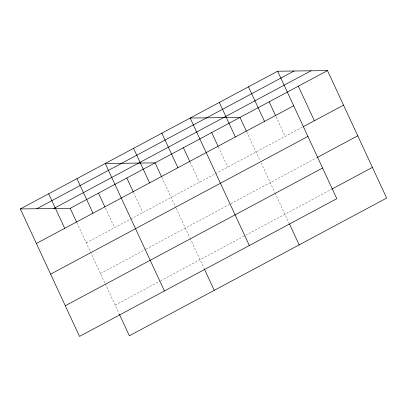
<?xml version="1.0" encoding="UTF-8"?>
<svg xmlns="http://www.w3.org/2000/svg" width="407" height="407" viewBox="0 0 407 407"><rect width="100%" height="100%" fill="white"/><g stroke="black" fill="none" stroke-linecap="round" stroke-linejoin="round"><path stroke-width="0.31" stroke-dasharray="2.04 1.53" d="M86.228 242.857L130.067 219.393M130.622 219.093L214.972 173.947M215.527 173.647L302.803 126.933M100.463 273.524L145.411 249.46M145.965 249.165L230.316 204.014M230.871 203.719L316.488 157.891M115.125 305.118L160.078 281.054M160.633 280.759L331.15 189.484M276.109 116.778L285.2 136.355M246.683 131.812L259.992 160.48M261.045 162.754L274.806 192.394M275.071 192.969L289.153 223.311M218.381 146.963L227.737 167.114M190.079 162.108L199.435 182.26M161.777 177.259L175.88 207.631M176.139 208.201L189.901 237.841M190.166 238.416L204.248 268.752M133.476 192.409L142.832 212.561M105.444 208.13L114.53 227.706M76.872 222.705L104.996 283.287M105.26 283.862L119.083 313.634"/><path stroke-width="0.61" d="M277.64 71.22L336.808 198.687L79.518 336.406L20.35 208.939L277.64 71.22L327.482 70.594L386.65 198.061L129.36 335.78L119.343 314.199M36.798 208.73L294.088 71.011M53.744 208.516L311.034 70.803M20.35 208.939L70.192 208.313L327.482 70.594M36.386 243.483L293.676 105.769M303.352 126.638L343.518 105.143M50.621 274.15L307.911 136.431M317.038 157.595L357.753 135.806M65.288 305.743L322.573 168.025M331.705 189.189L372.415 167.399M298.321 86.203L314.357 120.747M269.164 101.811L275.575 115.629M248.479 86.828L264.514 121.378M246.418 131.237L240.003 117.42L190.161 118.045L249.328 245.513M289.418 223.875L299.17 244.887M219.322 102.437L235.358 136.981M211.701 132.565L218.116 146.383M183.399 147.716L189.815 161.533M161.859 133.191L177.895 167.74M161.513 176.684L155.098 162.866L105.255 163.492L164.423 290.959M204.512 269.322L214.265 290.333M133.557 148.341L149.593 182.891M126.796 178.012L133.211 191.829M98.494 193.162L104.909 206.98M76.954 178.637L92.989 213.187M70.192 208.313L76.608 222.13M48.652 193.788L64.688 228.337"/></g></svg>
